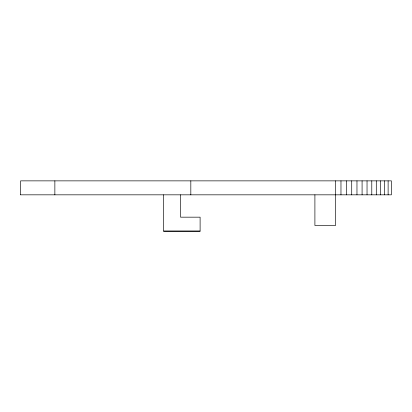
<?xml version="1.0" encoding="UTF-8"?>
<svg xmlns="http://www.w3.org/2000/svg" width="412" height="412" viewBox="0 0 412 412"><rect width="100%" height="100%" fill="white"/><g stroke="black" fill="none" stroke-linecap="round" stroke-linejoin="round"><path stroke-width="0.62" d="M163.579 194.83L163.579 231.137L200.108 231.137L200.108 217.17L180.559 217.17L180.559 194.83M20.6 194.83L391.4 194.83L391.4 180.863L20.6 180.863L20.631 194.83M163.579 231.137L200.108 231.137M388.119 180.863L388.119 194.83M384.494 180.863L384.494 194.83M380.544 180.863L380.544 194.83M376.295 180.863L376.295 194.83M371.784 180.863L371.784 194.83M367.035 180.863L367.035 194.83M362.086 180.863L362.086 194.83M356.967 180.863L356.967 194.83M351.719 180.863L351.719 194.83M346.374 180.863L346.374 194.83M340.971 180.863L340.971 194.83M335.543 180.863L335.543 225.493L314.902 225.493L314.902 194.83M190.823 180.863L190.823 194.83M54.863 180.863L54.863 194.83"/></g></svg>
